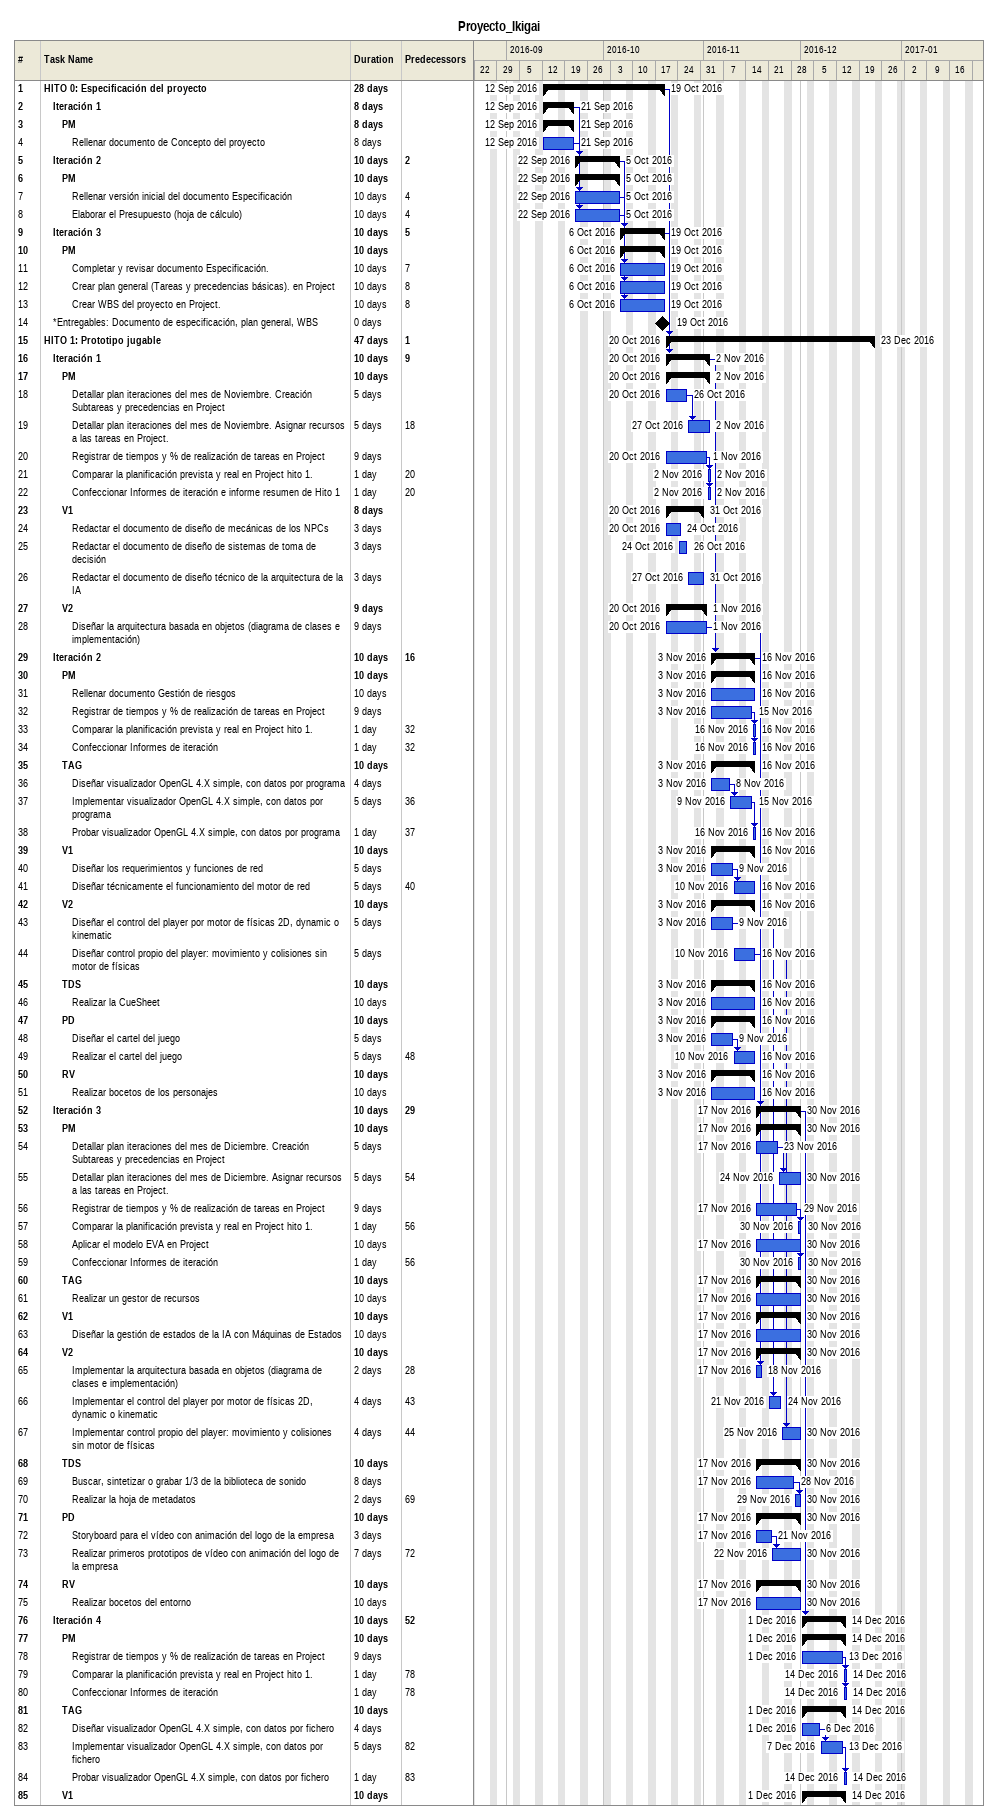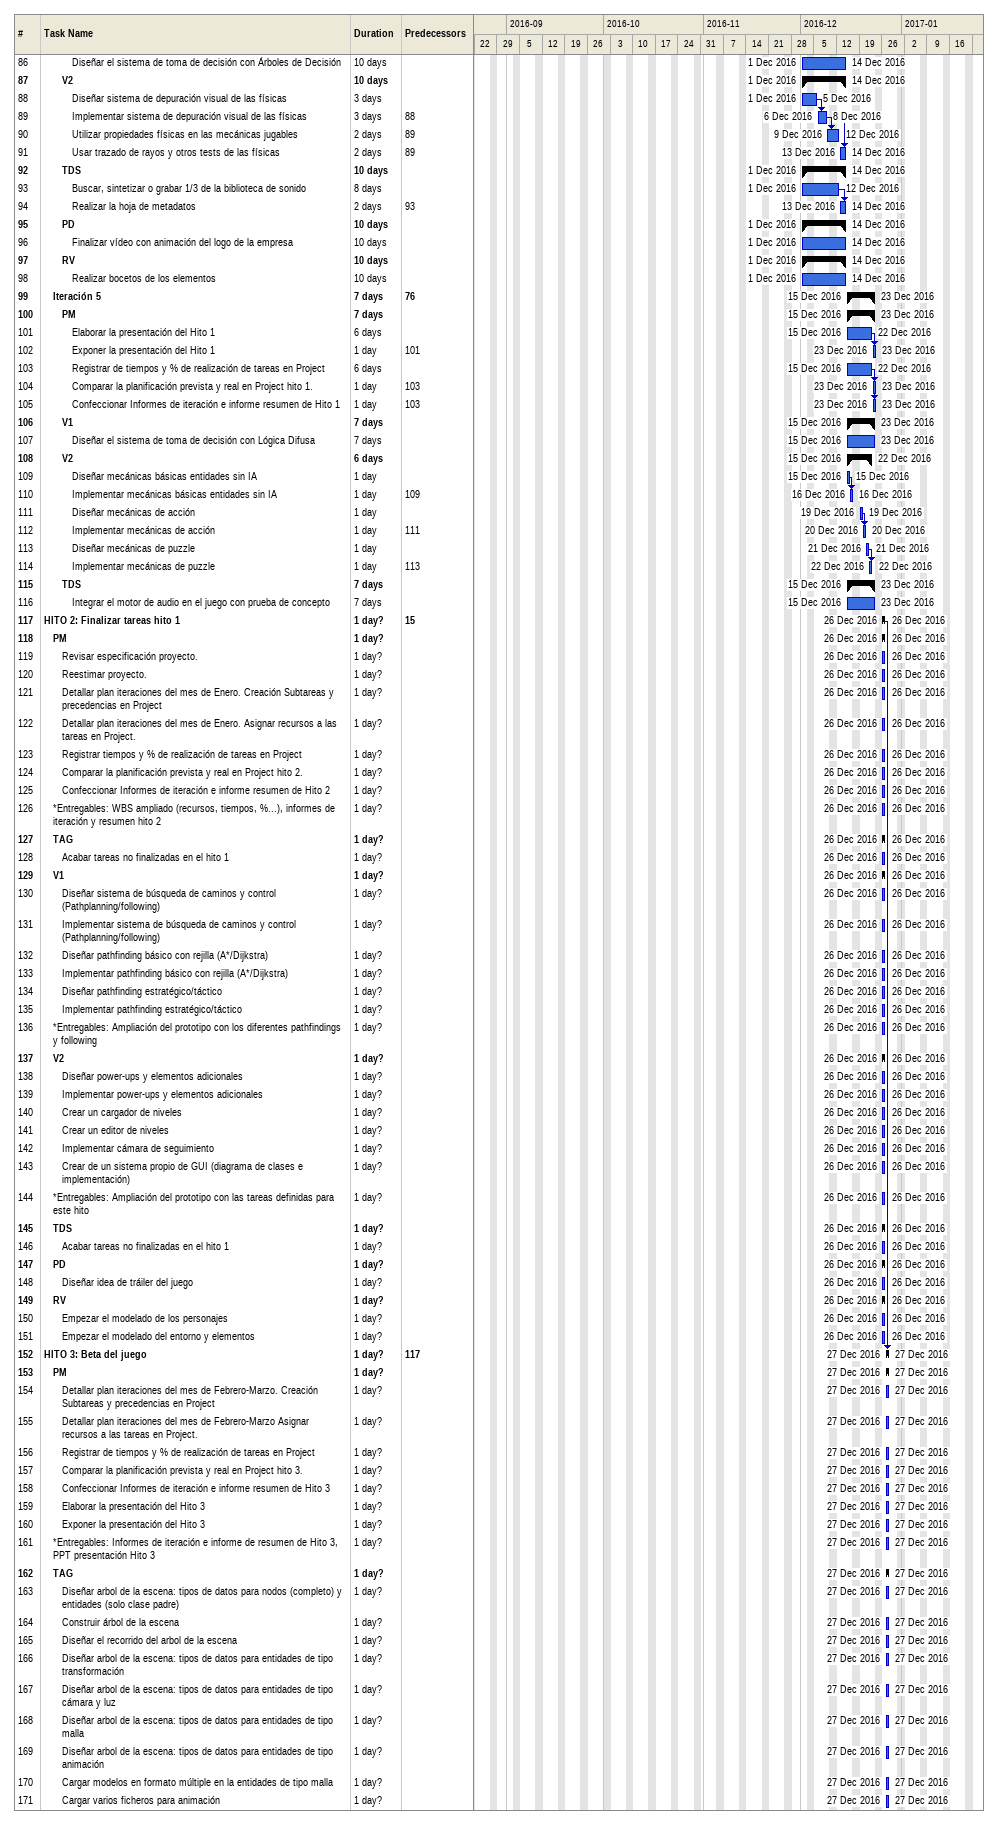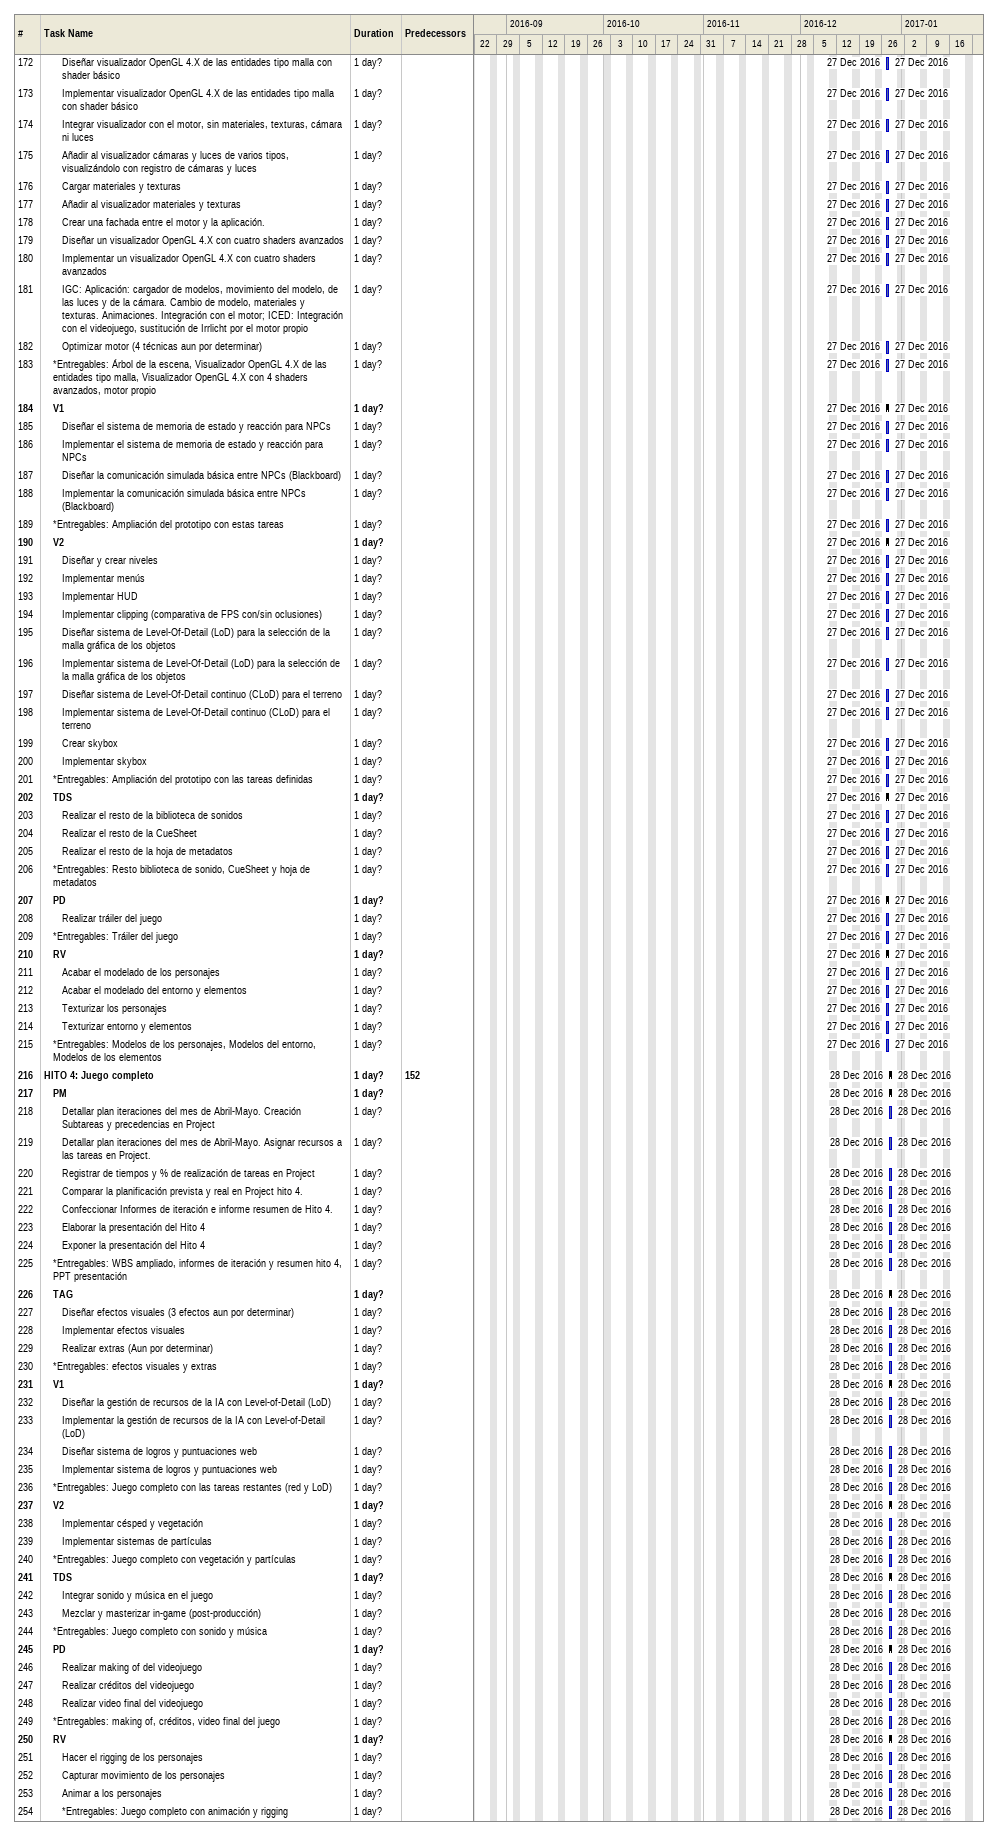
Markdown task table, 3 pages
Proyecto_Ikigai

| ID | Level | Task | Duration | Start | Finish | Predecessors |
|---|---|---|---|---|---|---|
| 1 | 1 | **HITO 0: Especificación del proyecto** | 28d | 2016-09-12 | 2016-10-19 |  |
| 2 | 2 | **Iteración 1** | 8d | 2016-09-12 | 2016-09-21 |  |
| 3 | 3 | **PM** | 8d | 2016-09-12 | 2016-09-21 |  |
| 4 | 4 | Rellenar documento de Concepto del proyecto | 8d | 2016-09-12 | 2016-09-21 |  |
| 5 | 2 | **Iteración 2** | 10d | 2016-09-22 | 2016-10-05 | 2 |
| 6 | 3 | **PM** | 10d | 2016-09-22 | 2016-10-05 |  |
| 7 | 4 | Rellenar versión inicial del documento Especificación | 10d | 2016-09-22 | 2016-10-05 | 4 |
| 8 | 4 | Elaborar el Presupuesto (hoja de cálculo) | 10d | 2016-09-22 | 2016-10-05 | 4 |
| 9 | 2 | **Iteración 3** | 10d | 2016-10-06 | 2016-10-19 | 5 |
| 10 | 3 | **PM** | 10d | 2016-10-06 | 2016-10-19 |  |
| 11 | 4 | Completar y revisar documento Especificación. | 10d | 2016-10-06 | 2016-10-19 | 7 |
| 12 | 4 | Crear plan general (Tareas y precedencias básicas). en Project | 10d | 2016-10-06 | 2016-10-19 | 8 |
| 13 | 4 | Crear WBS del proyecto en Project. | 10d | 2016-10-06 | 2016-10-19 | 8 |
| 14 | 2 | *Entregables: Documento de especificación, plan general, WBS | 0d | 2016-10-19 | 2016-10-19 |  |
| 15 | 1 | **HITO 1: Prototipo jugable** | 47d | 2016-10-20 | 2016-12-23 | 1 |
| 16 | 2 | **Iteración 1** | 10d | 2016-10-20 | 2016-11-02 | 9 |
| 17 | 3 | **PM** | 10d | 2016-10-20 | 2016-11-02 |  |
| 18 | 4 | Detallar plan iteraciones del mes de Noviembre. Creación Subtareas y precedencias en Project | 5d | 2016-10-20 | 2016-10-26 |  |
| 19 | 4 | Detallar plan iteraciones del mes de Noviembre. Asignar recursos a las tareas en Project. | 5d | 2016-10-27 | 2016-11-02 | 18 |
| 20 | 4 | Registrar de tiempos y % de realización de tareas en Project | 9d | 2016-10-20 | 2016-11-01 |  |
| 21 | 4 | Comparar la planificación prevista y real en Project hito 1. | 1d | 2016-11-02 | 2016-11-02 | 20 |
| 22 | 4 | Confeccionar Informes de iteración e informe resumen de Hito 1 | 1d | 2016-11-02 | 2016-11-02 | 20 |
| 23 | 3 | **V1** | 8d | 2016-10-20 | 2016-10-31 |  |
| 24 | 4 | Redactar el documento de diseño de mecánicas de los NPCs | 3d | 2016-10-20 | 2016-10-24 |  |
| 25 | 4 | Redactar el documento de diseño de sistemas de toma de decisión | 3d | 2016-10-24 | 2016-10-26 |  |
| 26 | 4 | Redactar el documento de diseño técnico de la arquitectura de la IA | 3d | 2016-10-27 | 2016-10-31 |  |
| 27 | 3 | **V2** | 9d | 2016-10-20 | 2016-11-01 |  |
| 28 | 4 | Diseñar la arquitectura basada en objetos (diagrama de clases e implementación) | 9d | 2016-10-20 | 2016-11-01 |  |
| 29 | 2 | **Iteración 2** | 10d | 2016-11-03 | 2016-11-16 | 16 |
| 30 | 3 | **PM** | 10d | 2016-11-03 | 2016-11-16 |  |
| 31 | 4 | Rellenar documento Gestión de riesgos | 10d | 2016-11-03 | 2016-11-16 |  |
| 32 | 4 | Registrar de tiempos y % de realización de tareas en Project | 9d | 2016-11-03 | 2016-11-15 |  |
| 33 | 4 | Comparar la planificación prevista y real en Project hito 1. | 1d | 2016-11-16 | 2016-11-16 | 32 |
| 34 | 4 | Confeccionar Informes de iteración | 1d | 2016-11-16 | 2016-11-16 | 32 |
| 35 | 3 | **TAG** | 10d | 2016-11-03 | 2016-11-16 |  |
| 36 | 4 | Diseñar visualizador OpenGL 4.X simple, con datos por programa | 4d | 2016-11-03 | 2016-11-08 |  |
| 37 | 4 | Implementar visualizador OpenGL 4.X simple, con datos por programa | 5d | 2016-11-09 | 2016-11-15 | 36 |
| 38 | 4 | Probar visualizador OpenGL 4.X simple, con datos por programa | 1d | 2016-11-16 | 2016-11-16 | 37 |
| 39 | 3 | **V1** | 10d | 2016-11-03 | 2016-11-16 |  |
| 40 | 4 | Diseñar los requerimientos y funciones de red | 5d | 2016-11-03 | 2016-11-09 |  |
| 41 | 4 | Diseñar técnicamente el funcionamiento del motor de red | 5d | 2016-11-10 | 2016-11-16 | 40 |
| 42 | 3 | **V2** | 10d | 2016-11-03 | 2016-11-16 |  |
| 43 | 4 | Diseñar el control del player por motor de físicas 2D, dynamic o kinematic | 5d | 2016-11-03 | 2016-11-09 |  |
| 44 | 4 | Diseñar control propio del player: movimiento y colisiones sin motor de físicas | 5d | 2016-11-10 | 2016-11-16 |  |
| 45 | 3 | **TDS** | 10d | 2016-11-03 | 2016-11-16 |  |
| 46 | 4 | Realizar la CueSheet | 10d | 2016-11-03 | 2016-11-16 |  |
| 47 | 3 | **PD** | 10d | 2016-11-03 | 2016-11-16 |  |
| 48 | 4 | Diseñar el cartel del juego | 5d | 2016-11-03 | 2016-11-09 |  |
| 49 | 4 | Realizar el cartel del juego | 5d | 2016-11-10 | 2016-11-16 | 48 |
| 50 | 3 | **RV** | 10d | 2016-11-03 | 2016-11-16 |  |
| 51 | 4 | Realizar bocetos de los personajes | 10d | 2016-11-03 | 2016-11-16 |  |
| 52 | 2 | **Iteración 3** | 10d | 2016-11-17 | 2016-11-30 | 29 |
| 53 | 3 | **PM** | 10d | 2016-11-17 | 2016-11-30 |  |
| 54 | 4 | Detallar plan iteraciones del mes de Diciembre. Creación Subtareas y precedencias en Project | 5d | 2016-11-17 | 2016-11-23 |  |
| 55 | 4 | Detallar plan iteraciones del mes de Diciembre. Asignar recursos a las tareas en Project. | 5d | 2016-11-24 | 2016-11-30 | 54 |
| 56 | 4 | Registrar de tiempos y % de realización de tareas en Project | 9d | 2016-11-17 | 2016-11-29 |  |
| 57 | 4 | Comparar la planificación prevista y real en Project hito 1. | 1d | 2016-11-30 | 2016-11-30 | 56 |
| 58 | 4 | Aplicar el modelo EVA en Project | 10d | 2016-11-17 | 2016-11-30 |  |
| 59 | 4 | Confeccionar Informes de iteración | 1d | 2016-11-30 | 2016-11-30 | 56 |
| 60 | 3 | **TAG** | 10d | 2016-11-17 | 2016-11-30 |  |
| 61 | 4 | Realizar un gestor de recursos | 10d | 2016-11-17 | 2016-11-30 |  |
| 62 | 3 | **V1** | 10d | 2016-11-17 | 2016-11-30 |  |
| 63 | 4 | Diseñar la gestión de estados de la IA con Máquinas de Estados | 10d | 2016-11-17 | 2016-11-30 |  |
| 64 | 3 | **V2** | 10d | 2016-11-17 | 2016-11-30 |  |
| 65 | 4 | Implementar la arquitectura basada en objetos (diagrama de clases e implementación) | 2d | 2016-11-17 | 2016-11-18 | 28 |
| 66 | 4 | Implementar el control del player por motor de físicas 2D, dynamic o kinematic | 4d | 2016-11-21 | 2016-11-24 | 43 |
| 67 | 4 | Implementar control propio del player: movimiento y colisiones sin motor de físicas | 4d | 2016-11-25 | 2016-11-30 | 44 |
| 68 | 3 | **TDS** | 10d | 2016-11-17 | 2016-11-30 |  |
| 69 | 4 | Buscar, sintetizar o grabar 1/3 de la biblioteca de sonido | 8d | 2016-11-17 | 2016-11-28 |  |
| 70 | 4 | Realizar la hoja de metadatos | 2d | 2016-11-29 | 2016-11-30 | 69 |
| 71 | 3 | **PD** | 10d | 2016-11-17 | 2016-11-30 |  |
| 72 | 4 | Storyboard para el vídeo con animación del logo de la empresa | 3d | 2016-11-17 | 2016-11-21 |  |
| 73 | 4 | Realizar primeros prototipos de vídeo con animación del logo de la empresa | 7d | 2016-11-22 | 2016-11-30 | 72 |
| 74 | 3 | **RV** | 10d | 2016-11-17 | 2016-11-30 |  |
| 75 | 4 | Realizar bocetos del entorno | 10d | 2016-11-17 | 2016-11-30 |  |
| 76 | 2 | **Iteración 4** | 10d | 2016-12-01 | 2016-12-14 | 52 |
| 77 | 3 | **PM** | 10d | 2016-12-01 | 2016-12-14 |  |
| 78 | 4 | Registrar de tiempos y % de realización de tareas en Project | 9d | 2016-12-01 | 2016-12-13 |  |
| 79 | 4 | Comparar la planificación prevista y real en Project hito 1. | 1d | 2016-12-14 | 2016-12-14 | 78 |
| 80 | 4 | Confeccionar Informes de iteración | 1d | 2016-12-14 | 2016-12-14 | 78 |
| 81 | 3 | **TAG** | 10d | 2016-12-01 | 2016-12-14 |  |
| 82 | 4 | Diseñar visualizador OpenGL 4.X simple, con datos por fichero | 4d | 2016-12-01 | 2016-12-06 |  |
| 83 | 4 | Implementar visualizador OpenGL 4.X simple, con datos por fichero | 5d | 2016-12-07 | 2016-12-13 | 82 |
| 84 | 4 | Probar visualizador OpenGL 4.X simple, con datos por fichero | 1d | 2016-12-14 | 2016-12-14 | 83 |
| 85 | 3 | **V1** | 10d | 2016-12-01 | 2016-12-14 |  |
| 86 | 4 | Diseñar el sistema de toma de decisión con Árboles de Decisión | 10d | 2016-12-01 | 2016-12-14 |  |
| 87 | 3 | **V2** | 10d | 2016-12-01 | 2016-12-14 |  |
| 88 | 4 | Diseñar sistema de depuración visual de las físicas | 3d | 2016-12-01 | 2016-12-05 |  |
| 89 | 4 | Implementar sistema de depuración visual de las físicas | 3d | 2016-12-06 | 2016-12-08 | 88 |
| 90 | 4 | Utilizar propiedades físicas en las mecánicas jugables | 2d | 2016-12-09 | 2016-12-12 | 89 |
| 91 | 4 | Usar trazado de rayos y otros tests de las físicas | 2d | 2016-12-13 | 2016-12-14 | 89 |
| 92 | 3 | **TDS** | 10d | 2016-12-01 | 2016-12-14 |  |
| 93 | 4 | Buscar, sintetizar o grabar 1/3 de la biblioteca de sonido | 8d | 2016-12-01 | 2016-12-12 |  |
| 94 | 4 | Realizar la hoja de metadatos | 2d | 2016-12-13 | 2016-12-14 | 93 |
| 95 | 3 | **PD** | 10d | 2016-12-01 | 2016-12-14 |  |
| 96 | 4 | Finalizar vídeo con animación del logo de la empresa | 10d | 2016-12-01 | 2016-12-14 |  |
| 97 | 3 | **RV** | 10d | 2016-12-01 | 2016-12-14 |  |
| 98 | 4 | Realizar bocetos de los elementos | 10d | 2016-12-01 | 2016-12-14 |  |
| 99 | 2 | **Iteración 5** | 7d | 2016-12-15 | 2016-12-23 | 76 |
| 100 | 3 | **PM** | 7d | 2016-12-15 | 2016-12-23 |  |
| 101 | 4 | Elaborar la presentación del Hito 1 | 6d | 2016-12-15 | 2016-12-22 |  |
| 102 | 4 | Exponer la presentación del Hito 1 | 1d | 2016-12-23 | 2016-12-23 | 101 |
| 103 | 4 | Registrar de tiempos y % de realización de tareas en Project | 6d | 2016-12-15 | 2016-12-22 |  |
| 104 | 4 | Comparar la planificación prevista y real en Project hito 1. | 1d | 2016-12-23 | 2016-12-23 | 103 |
| 105 | 4 | Confeccionar Informes de iteración e informe resumen de Hito 1 | 1d | 2016-12-23 | 2016-12-23 | 103 |
| 106 | 3 | **V1** | 7d | 2016-12-15 | 2016-12-23 |  |
| 107 | 4 | Diseñar el sistema de toma de decisión con Lógica Difusa | 7d | 2016-12-15 | 2016-12-23 |  |
| 108 | 3 | **V2** | 6d | 2016-12-15 | 2016-12-22 |  |
| 109 | 4 | Diseñar mecánicas básicas entidades sin IA | 1d | 2016-12-15 | 2016-12-15 |  |
| 110 | 4 | Implementar mecánicas básicas entidades sin IA | 1d | 2016-12-16 | 2016-12-16 | 109 |
| 111 | 4 | Diseñar mecánicas de acción | 1d | 2016-12-19 | 2016-12-19 |  |
| 112 | 4 | Implementar mecánicas de acción | 1d | 2016-12-20 | 2016-12-20 | 111 |
| 113 | 4 | Diseñar mecánicas de puzzle | 1d | 2016-12-21 | 2016-12-21 |  |
| 114 | 4 | Implementar mecánicas de puzzle | 1d | 2016-12-22 | 2016-12-22 | 113 |
| 115 | 3 | **TDS** | 7d | 2016-12-15 | 2016-12-23 |  |
| 116 | 4 | Integrar el motor de audio en el juego con prueba de concepto | 7d | 2016-12-15 | 2016-12-23 |  |
| 117 | 1 | **HITO 2: Finalizar tareas hito 1** | 1d? | 2016-12-26 | 2016-12-26 | 15 |
| 118 | 2 | **PM** | 1d? | 2016-12-26 | 2016-12-26 |  |
| 119 | 3 | Revisar especificación proyecto. | 1d? | 2016-12-26 | 2016-12-26 |  |
| 120 | 3 | Reestimar proyecto. | 1d? | 2016-12-26 | 2016-12-26 |  |
| 121 | 3 | Detallar plan iteraciones del mes de Enero. Creación Subtareas y precedencias en Project | 1d? | 2016-12-26 | 2016-12-26 |  |
| 122 | 3 | Detallar plan iteraciones del mes de Enero. Asignar recursos a las tareas en Project. | 1d? | 2016-12-26 | 2016-12-26 |  |
| 123 | 3 | Registrar tiempos y % de realización de tareas en Project | 1d? | 2016-12-26 | 2016-12-26 |  |
| 124 | 3 | Comparar la planificación prevista y real en Project hito 2. | 1d? | 2016-12-26 | 2016-12-26 |  |
| 125 | 3 | Confeccionar Informes de iteración e informe resumen de Hito 2 | 1d? | 2016-12-26 | 2016-12-26 |  |
| 126 | 2 | *Entregables: WBS ampliado (recursos, tiempos, %...), informes de iteración y resumen hito 2 | 1d? | 2016-12-26 | 2016-12-26 |  |
| 127 | 2 | **TAG** | 1d? | 2016-12-26 | 2016-12-26 |  |
| 128 | 3 | Acabar tareas no finalizadas en el hito 1 | 1d? | 2016-12-26 | 2016-12-26 |  |
| 129 | 2 | **V1** | 1d? | 2016-12-26 | 2016-12-26 |  |
| 130 | 3 | Diseñar sistema de búsqueda de caminos y control (Pathplanning/following) | 1d? | 2016-12-26 | 2016-12-26 |  |
| 131 | 3 | Implementar sistema de búsqueda de caminos y control (Pathplanning/following) | 1d? | 2016-12-26 | 2016-12-26 |  |
| 132 | 3 | Diseñar pathfinding básico con rejilla (A*/Dijkstra) | 1d? | 2016-12-26 | 2016-12-26 |  |
| 133 | 3 | Implementar pathfinding básico con rejilla (A*/Dijkstra) | 1d? | 2016-12-26 | 2016-12-26 |  |
| 134 | 3 | Diseñar pathfinding estratégico/táctico | 1d? | 2016-12-26 | 2016-12-26 |  |
| 135 | 3 | Implementar pathfinding estratégico/táctico | 1d? | 2016-12-26 | 2016-12-26 |  |
| 136 | 2 | *Entregables: Ampliación del prototipo con los diferentes pathfindings y following | 1d? | 2016-12-26 | 2016-12-26 |  |
| 137 | 2 | **V2** | 1d? | 2016-12-26 | 2016-12-26 |  |
| 138 | 3 | Diseñar power-ups y elementos adicionales | 1d? | 2016-12-26 | 2016-12-26 |  |
| 139 | 3 | Implementar power-ups y elementos adicionales | 1d? | 2016-12-26 | 2016-12-26 |  |
| 140 | 3 | Crear un cargador de niveles | 1d? | 2016-12-26 | 2016-12-26 |  |
| 141 | 3 | Crear un editor de niveles | 1d? | 2016-12-26 | 2016-12-26 |  |
| 142 | 3 | Implementar cámara de seguimiento | 1d? | 2016-12-26 | 2016-12-26 |  |
| 143 | 3 | Crear de un sistema propio de GUI (diagrama de clases e implementación) | 1d? | 2016-12-26 | 2016-12-26 |  |
| 144 | 2 | *Entregables: Ampliación del prototipo con las tareas definidas para este hito | 1d? | 2016-12-26 | 2016-12-26 |  |
| 145 | 2 | **TDS** | 1d? | 2016-12-26 | 2016-12-26 |  |
| 146 | 3 | Acabar tareas no finalizadas en el hito 1 | 1d? | 2016-12-26 | 2016-12-26 |  |
| 147 | 2 | **PD** | 1d? | 2016-12-26 | 2016-12-26 |  |
| 148 | 3 | Diseñar idea de tráiler del juego | 1d? | 2016-12-26 | 2016-12-26 |  |
| 149 | 2 | **RV** | 1d? | 2016-12-26 | 2016-12-26 |  |
| 150 | 3 | Empezar el modelado de los personajes | 1d? | 2016-12-26 | 2016-12-26 |  |
| 151 | 3 | Empezar el modelado del entorno y elementos | 1d? | 2016-12-26 | 2016-12-26 |  |
| 152 | 1 | **HITO 3: Beta del juego** | 1d? | 2016-12-27 | 2016-12-27 | 117 |
| 153 | 2 | **PM** | 1d? | 2016-12-27 | 2016-12-27 |  |
| 154 | 3 | Detallar plan iteraciones del mes de Febrero-Marzo. Creación Subtareas y precedencias en Project | 1d? | 2016-12-27 | 2016-12-27 |  |
| 155 | 3 | Detallar plan iteraciones del mes de Febrero-Marzo Asignar recursos a las tareas en Project. | 1d? | 2016-12-27 | 2016-12-27 |  |
| 156 | 3 | Registrar de tiempos y % de realización de tareas en Project | 1d? | 2016-12-27 | 2016-12-27 |  |
| 157 | 3 | Comparar la planificación prevista y real en Project hito 3. | 1d? | 2016-12-27 | 2016-12-27 |  |
| 158 | 3 | Confeccionar Informes de iteración e informe resumen de Hito 3 | 1d? | 2016-12-27 | 2016-12-27 |  |
| 159 | 3 | Elaborar la presentación del Hito 3 | 1d? | 2016-12-27 | 2016-12-27 |  |
| 160 | 3 | Exponer la presentación del Hito 3 | 1d? | 2016-12-27 | 2016-12-27 |  |
| 161 | 2 | *Entregables: Informes de iteración e informe de resumen de Hito 3, PPT presentación Hito 3 | 1d? | 2016-12-27 | 2016-12-27 |  |
| 162 | 2 | **TAG** | 1d? | 2016-12-27 | 2016-12-27 |  |
| 163 | 3 | Diseñar arbol de la escena: tipos de datos para nodos (completo) y entidades (solo clase padre) | 1d? | 2016-12-27 | 2016-12-27 |  |
| 164 | 3 | Construir árbol de la escena | 1d? | 2016-12-27 | 2016-12-27 |  |
| 165 | 3 | Diseñar el recorrido del arbol de la escena | 1d? | 2016-12-27 | 2016-12-27 |  |
| 166 | 3 | Diseñar arbol de la escena: tipos de datos para entidades de tipo transformación | 1d? | 2016-12-27 | 2016-12-27 |  |
| 167 | 3 | Diseñar arbol de la escena: tipos de datos para entidades de tipo cámara y luz | 1d? | 2016-12-27 | 2016-12-27 |  |
| 168 | 3 | Diseñar arbol de la escena: tipos de datos para entidades de tipo malla | 1d? | 2016-12-27 | 2016-12-27 |  |
| 169 | 3 | Diseñar arbol de la escena: tipos de datos para entidades de tipo animación | 1d? | 2016-12-27 | 2016-12-27 |  |
| 170 | 3 | Cargar modelos en formato múltiple en la entidades de tipo malla | 1d? | 2016-12-27 | 2016-12-27 |  |
| 171 | 3 | Cargar varios ficheros para animación | 1d? | 2016-12-27 | 2016-12-27 |  |
| 172 | 3 | Diseñar visualizador OpenGL 4.X de las entidades tipo malla con shader básico | 1d? | 2016-12-27 | 2016-12-27 |  |
| 173 | 3 | Implementar visualizador OpenGL 4.X de las entidades tipo malla con shader básico | 1d? | 2016-12-27 | 2016-12-27 |  |
| 174 | 3 | Integrar visualizador con el motor, sin materiales, texturas, cámara ni luces | 1d? | 2016-12-27 | 2016-12-27 |  |
| 175 | 3 | Añadir al visualizador cámaras y luces de varios tipos, visualizándolo con registro de cámaras y luces | 1d? | 2016-12-27 | 2016-12-27 |  |
| 176 | 3 | Cargar materiales y texturas | 1d? | 2016-12-27 | 2016-12-27 |  |
| 177 | 3 | Añadir al visualizador materiales y texturas | 1d? | 2016-12-27 | 2016-12-27 |  |
| 178 | 3 | Crear una fachada entre el motor y la aplicación. | 1d? | 2016-12-27 | 2016-12-27 |  |
| 179 | 3 | Diseñar un visualizador OpenGL 4.X con cuatro shaders avanzados | 1d? | 2016-12-27 | 2016-12-27 |  |
| 180 | 3 | Implementar un visualizador OpenGL 4.X con cuatro shaders avanzados | 1d? | 2016-12-27 | 2016-12-27 |  |
| 181 | 3 | IGC: Aplicación: cargador de modelos, movimiento del modelo, de las luces y de la cámara. Cambio de modelo, materiales y texturas. Animaciones. Integración con el motor; ICED: Integración con el videojuego, sustitución de Irrlicht por el motor propio | 1d? | 2016-12-27 | 2016-12-27 |  |
| 182 | 3 | Optimizar motor (4 técnicas aun por determinar) | 1d? | 2016-12-27 | 2016-12-27 |  |
| 183 | 2 | *Entregables: Árbol de la escena, Visualizador OpenGL 4.X de las entidades tipo malla, Visualizador OpenGL 4.X con 4 shaders avanzados, motor propio | 1d? | 2016-12-27 | 2016-12-27 |  |
| 184 | 2 | **V1** | 1d? | 2016-12-27 | 2016-12-27 |  |
| 185 | 3 | Diseñar el sistema de memoria de estado y reacción para NPCs | 1d? | 2016-12-27 | 2016-12-27 |  |
| 186 | 3 | Implementar el sistema de memoria de estado y reacción para NPCs | 1d? | 2016-12-27 | 2016-12-27 |  |
| 187 | 3 | Diseñar la comunicación simulada básica entre NPCs (Blackboard) | 1d? | 2016-12-27 | 2016-12-27 |  |
| 188 | 3 | Implementar la comunicación simulada básica entre NPCs (Blackboard) | 1d? | 2016-12-27 | 2016-12-27 |  |
| 189 | 2 | *Entregables: Ampliación del prototipo con estas tareas | 1d? | 2016-12-27 | 2016-12-27 |  |
| 190 | 2 | **V2** | 1d? | 2016-12-27 | 2016-12-27 |  |
| 191 | 3 | Diseñar y crear niveles | 1d? | 2016-12-27 | 2016-12-27 |  |
| 192 | 3 | Implementar menús | 1d? | 2016-12-27 | 2016-12-27 |  |
| 193 | 3 | Implementar HUD | 1d? | 2016-12-27 | 2016-12-27 |  |
| 194 | 3 | Implementar clipping (comparativa de FPS con/sin oclusiones) | 1d? | 2016-12-27 | 2016-12-27 |  |
| 195 | 3 | Diseñar sistema de Level-Of-Detail (LoD) para la selección de la malla gráfica de los objetos | 1d? | 2016-12-27 | 2016-12-27 |  |
| 196 | 3 | Implementar sistema de Level-Of-Detail (LoD) para la selección de la malla gráfica de los objetos | 1d? | 2016-12-27 | 2016-12-27 |  |
| 197 | 3 | Diseñar sistema de Level-Of-Detail continuo (CLoD) para el terreno | 1d? | 2016-12-27 | 2016-12-27 |  |
| 198 | 3 | Implementar sistema de Level-Of-Detail continuo (CLoD) para el terreno | 1d? | 2016-12-27 | 2016-12-27 |  |
| 199 | 3 | Crear skybox | 1d? | 2016-12-27 | 2016-12-27 |  |
| 200 | 3 | Implementar skybox | 1d? | 2016-12-27 | 2016-12-27 |  |
| 201 | 2 | *Entregables: Ampliación del prototipo con las tareas definidas | 1d? | 2016-12-27 | 2016-12-27 |  |
| 202 | 2 | **TDS** | 1d? | 2016-12-27 | 2016-12-27 |  |
| 203 | 3 | Realizar el resto de la biblioteca de sonidos | 1d? | 2016-12-27 | 2016-12-27 |  |
| 204 | 3 | Realizar el resto de la CueSheet | 1d? | 2016-12-27 | 2016-12-27 |  |
| 205 | 3 | Realizar el resto de la hoja de metadatos | 1d? | 2016-12-27 | 2016-12-27 |  |
| 206 | 2 | *Entregables: Resto biblioteca de sonido, CueSheet y hoja de metadatos | 1d? | 2016-12-27 | 2016-12-27 |  |
| 207 | 2 | **PD** | 1d? | 2016-12-27 | 2016-12-27 |  |
| 208 | 3 | Realizar tráiler del juego | 1d? | 2016-12-27 | 2016-12-27 |  |
| 209 | 2 | *Entregables: Tráiler del juego | 1d? | 2016-12-27 | 2016-12-27 |  |
| 210 | 2 | **RV** | 1d? | 2016-12-27 | 2016-12-27 |  |
| 211 | 3 | Acabar el modelado de los personajes | 1d? | 2016-12-27 | 2016-12-27 |  |
| 212 | 3 | Acabar el modelado del entorno y elementos | 1d? | 2016-12-27 | 2016-12-27 |  |
| 213 | 3 | Texturizar los personajes | 1d? | 2016-12-27 | 2016-12-27 |  |
| 214 | 3 | Texturizar entorno y elementos | 1d? | 2016-12-27 | 2016-12-27 |  |
| 215 | 2 | *Entregables: Modelos de los personajes, Modelos del entorno, Modelos de los elementos | 1d? | 2016-12-27 | 2016-12-27 |  |
| 216 | 1 | **HITO 4: Juego completo** | 1d? | 2016-12-28 | 2016-12-28 | 152 |
| 217 | 2 | **PM** | 1d? | 2016-12-28 | 2016-12-28 |  |
| 218 | 3 | Detallar plan iteraciones del mes de Abril-Mayo. Creación Subtareas y precedencias en Project | 1d? | 2016-12-28 | 2016-12-28 |  |
| 219 | 3 | Detallar plan iteraciones del mes de Abril-Mayo. Asignar recursos a las tareas en Project. | 1d? | 2016-12-28 | 2016-12-28 |  |
| 220 | 3 | Registrar de tiempos y % de realización de tareas en Project | 1d? | 2016-12-28 | 2016-12-28 |  |
| 221 | 3 | Comparar la planificación prevista y real en Project hito 4. | 1d? | 2016-12-28 | 2016-12-28 |  |
| 222 | 3 | Confeccionar Informes de iteración e informe resumen de Hito 4. | 1d? | 2016-12-28 | 2016-12-28 |  |
| 223 | 3 | Elaborar la presentación del Hito 4 | 1d? | 2016-12-28 | 2016-12-28 |  |
| 224 | 3 | Exponer la presentación del Hito 4 | 1d? | 2016-12-28 | 2016-12-28 |  |
| 225 | 2 | *Entregables: WBS ampliado, informes de iteración y resumen hito 4, PPT presentación | 1d? | 2016-12-28 | 2016-12-28 |  |
| 226 | 2 | **TAG** | 1d? | 2016-12-28 | 2016-12-28 |  |
| 227 | 3 | Diseñar efectos visuales (3 efectos aun por determinar) | 1d? | 2016-12-28 | 2016-12-28 |  |
| 228 | 3 | Implementar efectos visuales | 1d? | 2016-12-28 | 2016-12-28 |  |
| 229 | 3 | Realizar extras (Aun por determinar) | 1d? | 2016-12-28 | 2016-12-28 |  |
| 230 | 2 | *Entregables: efectos visuales y extras | 1d? | 2016-12-28 | 2016-12-28 |  |
| 231 | 2 | **V1** | 1d? | 2016-12-28 | 2016-12-28 |  |
| 232 | 3 | Diseñar la gestión de recursos de la IA con Level-of-Detail (LoD) | 1d? | 2016-12-28 | 2016-12-28 |  |
| 233 | 3 | Implementar la gestión de recursos de la IA con Level-of-Detail (LoD) | 1d? | 2016-12-28 | 2016-12-28 |  |
| 234 | 3 | Diseñar sistema de logros y puntuaciones web | 1d? | 2016-12-28 | 2016-12-28 |  |
| 235 | 3 | Implementar sistema de logros y puntuaciones web | 1d? | 2016-12-28 | 2016-12-28 |  |
| 236 | 2 | *Entregables: Juego completo con las tareas restantes (red y LoD) | 1d? | 2016-12-28 | 2016-12-28 |  |
| 237 | 2 | **V2** | 1d? | 2016-12-28 | 2016-12-28 |  |
| 238 | 3 | Implementar césped y vegetación | 1d? | 2016-12-28 | 2016-12-28 |  |
| 239 | 3 | Implementar sistemas de partículas | 1d? | 2016-12-28 | 2016-12-28 |  |
| 240 | 2 | *Entregables: Juego completo con vegetación y partículas | 1d? | 2016-12-28 | 2016-12-28 |  |
| 241 | 2 | **TDS** | 1d? | 2016-12-28 | 2016-12-28 |  |
| 242 | 3 | Integrar sonido y música en el juego | 1d? | 2016-12-28 | 2016-12-28 |  |
| 243 | 3 | Mezclar y masterizar in-game (post-producción) | 1d? | 2016-12-28 | 2016-12-28 |  |
| 244 | 2 | *Entregables: Juego completo con sonido y música | 1d? | 2016-12-28 | 2016-12-28 |  |
| 245 | 2 | **PD** | 1d? | 2016-12-28 | 2016-12-28 |  |
| 246 | 3 | Realizar making of del videojuego | 1d? | 2016-12-28 | 2016-12-28 |  |
| 247 | 3 | Realizar créditos del videojuego | 1d? | 2016-12-28 | 2016-12-28 |  |
| 248 | 3 | Realizar video final del videojuego | 1d? | 2016-12-28 | 2016-12-28 |  |
| 249 | 2 | *Entregables: making of, créditos, video final del juego | 1d? | 2016-12-28 | 2016-12-28 |  |
| 250 | 2 | **RV** | 1d? | 2016-12-28 | 2016-12-28 |  |
| 251 | 3 | Hacer el rigging de los personajes | 1d? | 2016-12-28 | 2016-12-28 |  |
| 252 | 3 | Capturar movimiento de los personajes | 1d? | 2016-12-28 | 2016-12-28 |  |
| 253 | 3 | Animar a los personajes | 1d? | 2016-12-28 | 2016-12-28 |  |
| 254 | 3 | *Entregables: Juego completo con animación y rigging | 1d? | 2016-12-28 | 2016-12-28 |  |
